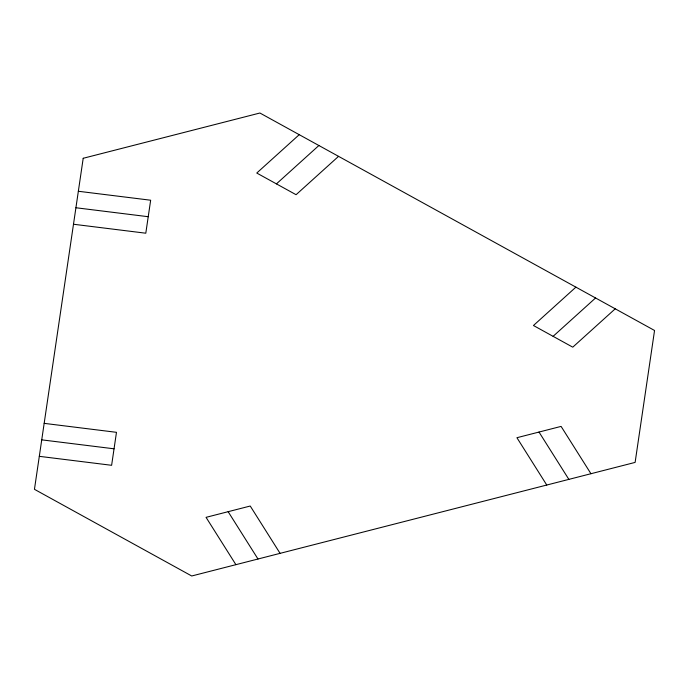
<?xml version="1.0" encoding="UTF-8"?>
<svg xmlns="http://www.w3.org/2000/svg" width="689" height="689" viewBox="0 0 689 689"><rect width="100%" height="100%" fill="white"/><g stroke="black" fill="none" stroke-linecap="round" stroke-linejoin="round"><path stroke-width="1.03" d="M299.233 134.682L256.764 173.042L296.081 194.711L338.549 156.351M276.427 183.877L318.886 145.517M575.909 287.141L533.45 325.509L572.766 347.17L615.234 308.81M553.103 336.335L595.572 297.975M78.348 191.266L150.658 200.223L145.801 233.209L73.49 224.244M75.919 207.751L148.23 216.716M44.165 423.356L116.475 432.322L111.618 465.299L39.307 456.333M41.736 439.849L114.047 448.806M590.947 473.722L561.096 426.396L516.922 437.713L546.765 485.039M539.013 432.055L568.856 479.38M280.078 553.353L250.236 506.027L206.054 517.344L235.905 564.67M228.145 511.686L257.987 559.012M83.205 158.281L34.45 489.319L191.723 575.987L635.12 462.405L654.55 330.479L259.908 113.013L83.205 158.281"/></g></svg>
